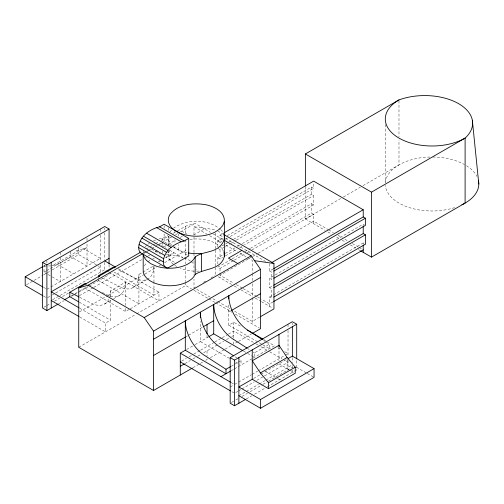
<?xml version="1.0" encoding="UTF-8"?>
<svg xmlns="http://www.w3.org/2000/svg" width="504" height="504" viewBox="0 0 504 504"><rect width="100%" height="100%" fill="white"/><g stroke="black" fill="none" stroke-linecap="round" stroke-linejoin="round"><path stroke-width="0.38" stroke-dasharray="2.52 1.89" d="M169.691 250.249C166.043 256.448 170.837 263.75 176.665 266.446M169.93 232.067L171.511 230.29M173.282 228.299C186.713 218.925 207.176 218.61 220.059 229.062M43.483 266.194L44.837 265.406M47.389 274.113L43.999 272.16L43.999 266.156L45.335 265.381M78.882 250.4L52.133 265.841L60.272 263.025L87.016 247.577L78.882 250.4L74.441 250.57M43.999 272.16L46.003 271.001M46.67 270.61L70.743 256.712L87.016 266.112L87.016 242.934M26.555 284.716L33.327 280.804M34.001 280.413L42.802 275.329M43.483 274.938L51.61 270.251M52.284 269.861L78.693 254.614L97.682 265.577M46.897 289.271L50.242 287.343M50.91 286.959L100.391 258.388L80.728 247.036M47.578 297.631L51.641 295.287M52.315 294.897L55.024 293.334M55.698 292.944L100.391 267.139L98.356 265.967M52.592 299.748L59.365 295.835M60.039 295.445L104.731 269.646L106.086 270.428M159.157 238.946A26.447 15.271 0 0 1 162.786 238.222L167.731 235.368M43.798 307.333L46.28 305.897M46.897 305.537L50.287 303.584M54.344 301.241L59.762 298.11M62.471 296.547L68.569 293.032M146.198 248.97L148.926 247.395M149.606 247.004L152.334 245.429M153.014 245.038L155.062 243.854M155.742 243.463L158.464 241.888M161.192 240.314L168.689 235.985M173.458 233.232L174.819 232.445M177.547 230.876L185.724 226.151L195.073 223.429L210.546 232.357M143.716 253.084L145.07 252.296M145.75 251.906L147.785 250.734M148.459 250.337L151.175 248.774M151.855 248.384L154.564 246.815M155.245 246.424L157.28 245.246M157.96 244.856L161.349 242.897M162.03 242.506L171.524 237.025M175.594 234.675L177.629 233.497M180.344 231.934L195.073 223.429M144.056 253.336L146.758 251.773M147.433 251.383L150.135 249.827M161.538 243.243L159.604 244.358L166.383 248.277M71.121 295.961L74.397 294.071M75.046 293.693L78.971 291.425M79.626 291.047L87.532 286.486M108.7 274.264L112.625 271.996M58.685 303.748L64.103 300.617M71.549 296.321L73.584 295.142M74.258 294.752L77.647 292.799M78.322 292.408L88.477 286.543M89.158 286.152L104.731 277.162M105.349 276.803L109.072 274.655M79.418 295.653L93.051 287.784M93.731 287.387L142.109 259.453M145.517 257.487L147.565 256.309M148.245 255.912L150.973 254.344M155.062 251.981L157.784 250.406M163.92 246.866L167.322 244.9M168.008 244.503L175.499 240.175M180.274 237.422L182.316 236.244M193.725 235.003L204.422 228.829M167.731 252.901L168.966 252.189L168.966 250.664M158.3 261.563L161.009 260.001M165.74 257.267L173.849 252.586L173.149 253.468A12.235 7.062 -60 0 1 165.74 257.267L176.085 263.239M178.366 249.978L178.529 244.547M109.809 296.51A28.766 16.607 60 0 0 110.502 290.833L125.546 282.146L125.546 305.342M102.444 277.969L118.572 286.171A28.766 16.607 60 0 0 138.915 274.422L142.191 272.538M142.84 272.16L153.959 265.74A28.766 16.607 60 0 1 133.623 277.483L117.489 269.281M79.418 311.894L107.358 295.766M108.039 295.375L144.157 274.522M144.837 274.126L156.423 267.441M159.151 265.866L160.511 265.079M164.6 262.716L185.724 250.526M222.062 241.202L220.028 242.374L220.028 235.173L223.417 233.213M104.542 304L113.047 299.093M113.696 298.714L119.587 295.312M132.962 287.595L148.006 278.907M217.854 246.884L217.854 241.126L223.285 237.989M227.354 235.639L311.472 187.078L313.639 188.332L313.639 182.568M225.452 239.243L227.487 238.071M230.202 236.502L313.639 188.332M221.93 245.977L228.035 242.449M228.709 242.059L232.779 239.709M233.459 239.318L311.472 194.279L313.639 195.533L313.639 204.926L244.446 244.875M217.854 248.327L220.028 249.581L224.778 246.84M225.452 246.443L230.202 243.703M230.882 243.312L235.626 240.572M236.307 240.181L313.639 195.533M217.854 263.989L217.854 257.72L224.639 253.808M225.319 253.417L234.814 247.93M237.529 246.368L239.564 245.19M242.279 243.621L311.472 203.679L313.639 204.926M79.72 308.221L105.487 323.096L110.502 320.204L110.502 300.113M84.861 288.03L125.546 311.516L129.553 309.198M130.227 308.813L158.974 292.213L158.974 300.964L109.475 272.387M217.854 257.72L220.028 258.974L222.743 257.412M225.452 255.843L236.987 249.184M239.696 247.615L241.731 246.443M78.737 347.288L135.979 314.244M136.634 313.866L185.724 285.522L191.444 288.823M231.424 259.283L217.854 267.12L220.028 268.374L233.591 260.536M232.105 258.892L244.314 251.843M244.988 251.452L249.738 248.711M250.419 248.321L311.472 213.072L313.639 214.326L313.639 223.719M305.374 186.845L305.374 218.95L340.647 198.582M343.363 197.02L360.322 187.223M363.031 185.661L398.985 164.903L398.985 139.847M234.272 260.146L246.481 253.096M247.162 252.706L251.231 250.356M251.912 249.965L313.639 214.326M195.344 287.003L193.99 287.79L193.99 279.178M203.484 282.309L206.193 280.741M210.943 278L215.006 275.65M251.912 256.857L220.028 275.26L233.61 283.103M252.586 256.46L257.336 253.72M258.017 253.329L313.639 221.212L327.902 229.452M269.615 263.806L269.615 271.007L273.011 269.048M269.615 306.401L269.615 297.001L271.788 298.255L271.788 288.861L269.615 287.608L269.615 278.208L363.226 224.167L364.316 224.79M269.615 287.608L273.011 285.648M185.302 337.138L187.916 335.626M188.572 335.248L202.35 327.298M228.759 312.045L230.788 310.873M269.615 297.001L363.226 242.953L365.4 244.207M186.606 349.505L194.456 344.975M195.111 344.597L208.366 336.943M228.759 305.084L228.759 325.168L233.774 322.276L241.914 326.97M273.011 301.934L269.615 303.893L261.463 299.187M181.642 361.129L186.379 358.388M189.088 356.826L193.152 354.482M193.826 354.091L199.918 350.57M200.598 350.179L214.143 342.361M214.817 341.97L221.59 338.064M222.264 337.674L227.682 334.543M228.362 334.152L233.774 331.027L255.478 343.552M259.718 317.123L252.258 321.432L233.963 310.867M184.968 363.579L190.317 360.492M192.988 358.949L194.998 357.79M197.669 356.246L201.014 354.318M203.685 352.775L223.744 341.189M226.422 339.646L229.099 338.102M231.771 336.559L233.774 335.399M192.988 367.7L199.678 363.838M200.346 363.453L203.018 361.91M205.695 360.366L207.031 359.591L207.031 356.674M210.376 357.664L224.419 349.555M225.086 349.171L231.103 345.694M237.787 341.832L233.774 344.15L233.774 339.047M238.455 341.447L251.83 333.724M231.216 366.257L233.831 364.745M234.486 364.367L241.032 360.593L239.715 359.743M247.621 353.43L254.4 357.349L254.4 352.869L269.445 344.182L266.169 342.065M231.216 370.73L233.831 369.218M234.486 368.846L252.397 358.501M253.065 358.117L274.459 345.763L268.361 342.241M230.189 386.984L233.913 384.836M234.53 384.476L237.919 382.523M238.594 382.133L251.458 374.705M252.139 374.315L257.55 371.183M258.231 370.793L284.64 355.547M285.314 355.156L288.023 353.594L283.954 351.244M253.581 378.491L260.266 374.63M260.933 374.245L287.015 359.188M237.919 391.274L234.53 393.227L231.141 391.268M238.594 390.884L241.303 389.321M241.977 388.924L254.167 381.893M256.876 380.325L288.023 362.344L284.634 360.385M238.871 395.734L245.643 391.822M246.317 391.432L258.508 384.394M259.182 384.004L265.28 380.489M265.954 380.098L292.364 364.852M231.431 402.532L233.913 401.102M235.885 399.962L237.919 398.79M241.977 396.446L247.395 393.315M250.104 391.753L262.294 384.716M262.968 384.325L267.712 381.591M268.386 381.2L292.364 367.353M246.317 398.947L251.735 395.823M254.444 394.26L266.635 387.223M267.309 386.833L294.223 371.291M294.84 370.931L296.705 369.86L296.705 359.629M166.32 254.911L168.443 254.407L168.443 251.357M189.945 239.368C199.817 238.14 210.836 239.381 218.925 245.587M168.519 255.32L169.634 255.238A26.447 15.271 0 0 1 182.851 257.286M43.999 266.156L50.658 265.898M199.061 271.083L195.924 271.171L196.075 270.503A26.447 15.271 0 0 0 195.974 269.18M194.09 271.228L186.921 270.333L180.401 268.399M193.99 252.554L193.99 226.718L215.687 229.849M186.921 252.794L180.401 250.86L174.964 248.018L172.696 245.983M102.394 292.465L104.498 293.536M79.638 297.228L90.159 302.576A28.766 16.607 60 0 0 109.595 297.228M328.583 229.843L333.339 232.59M338.096 235.337L342.172 237.686M344.887 239.255L348.283 241.214M352.359 243.571L358.476 247.099M359.15 247.496L362.552 249.455M305.374 218.95L325.187 230.391M327.902 231.96L331.298 233.919M336.735 237.056L339.45 238.625M342.172 240.194L345.568 242.153M350.324 244.9L355.755 248.037M358.476 249.606L359.831 250.387M217.722 231.021L223.14 234.152M220.028 235.173L222.743 236.741M225.464 238.31L265.539 261.45M213.261 233.932L222.781 239.425M193.99 226.718L206.861 234.146M209.569 235.714L221.092 242.361M225.836 245.102L237.352 251.754M240.061 253.317L246.84 257.229M247.514 257.62L252.258 260.36L252.258 272.885M217.854 241.126L220.028 242.374M269.615 271.007L271.788 272.261L271.788 279.462L269.615 278.208M181.698 231.147L187.041 234.234M170.894 245.668L164.115 241.756L164.115 233.365M173.609 247.237L188.061 255.578M236.332 284.672L242.443 288.206M243.123 288.597L256.712 296.44M257.387 296.831L260.788 298.796M218.169 276.696L231.575 284.432M234.291 286.001L238.367 288.357M241.088 289.926L252.636 296.591M255.352 298.16L260.788 301.298M261.463 301.688L272.714 308.19M169.779 250.236L182.902 257.815M151.49 249.045L160.31 254.136M196.699 289.353L210.25 297.177M212.959 298.74L217.022 301.09M217.703 301.48L229.9 308.524M193.99 290.291L208.215 298.507M208.895 298.904L214.994 302.419M215.668 302.81L231.934 312.203M235.318 314.156L259.251 327.972M263.611 339.501L265.646 340.673M277.855 347.722L280.564 349.285M228.759 325.168L261.986 344.352M262.666 344.742L269.445 348.661L269.445 344.182M256.152 343.942L258.187 345.12M260.902 346.683L269.035 351.382M269.716 351.773L281.919 358.823M296.434 367.196L306.602 373.073M307.283 373.464L314.061 377.376M118.295 268.726L158.974 292.213M278.989 363.819L289.164 369.69M289.838 370.087L293.908 372.431M113.954 272.015L153.959 295.111L153.959 282.757M106.766 270.818L108.801 271.996M243.552 351.08L246.941 353.039M265.614 371.543L277.143 378.195M277.824 378.586L281.894 380.936M98.23 280.306L138.915 303.799L138.915 274.422M229.503 358.413L200.346 341.58L200.346 321.489M235.607 361.935L239.671 364.285M57.368 264.436L73.647 273.829M48.069 274.504L51.458 276.463M52.133 276.853L60.272 281.553L60.272 256.826M231.141 382.523L233.85 384.086M79.311 302.192L110.502 320.204M43.508 287.318L46.223 288.88M43.508 296.068L46.223 297.631M79.72 316.972L105.487 331.846L105.487 323.096M263.542 340.364L265.507 341.636M247.842 348.629L249.152 349.474M253.09 352.019L254.4 352.869M235.122 356.775L237.094 358.048M220.626 229.572L221.766 230.586L223.631 233.951M219.492 246.097L221.766 248.126L223.631 251.483M172.129 245.48L170.988 244.459L168.746 240.433L168.386 236.206L168.386 248.403M398.985 100.699L398.985 136.716M385.289 124.482L385.289 182.423M363.226 242.953L363.226 244.484M311.472 187.078L311.472 194.279M311.472 203.679L311.472 213.072M292.364 323.291L292.364 324.866M292.364 357.556L292.364 362.634M292.364 365.602L292.364 369.356M292.364 370.112L292.364 372.368M288.023 324.223L288.023 327.316M288.023 330.404L288.023 356.511M288.023 360.158L288.023 369.86M287.129 359.075L287.129 368.519M278.989 346.834L278.989 360.732M252.258 273.666L252.258 280.715M252.258 283.846L252.258 297.158M252.258 297.94L252.258 323.933M241.032 360.593L241.032 365.066M233.774 322.276L233.774 338.316M220.028 249.581L220.028 258.974M220.028 268.374L220.028 277.767M215.687 232.98L215.687 249.423M215.687 250.204L215.687 266.647M215.687 267.429L215.687 275.26M207.031 335.399L207.031 337.718M207.031 350.841L207.031 355.944M193.99 253.336L193.99 258.035M193.99 261.166L193.99 275.26M185.724 226.151L185.724 233.541M185.724 239.69L185.724 256.744M185.724 257.525L185.724 263.743M185.724 266.855L185.724 281.635M185.724 282.41L185.724 285.522M178.529 233.869L178.529 236.156M174.964 230.479L174.964 234.291M174.964 239.633L174.964 243.445M174.964 246.494L174.964 248.018M168.966 236.174L168.966 245.328M168.386 227.814L168.386 230.863M164.115 225.742L164.115 228.029M162.786 238.222L162.786 241.271M162.786 242.033L162.786 246.607M162.786 251.181L162.786 253.468M153.959 266.509L153.959 281.988M125.546 308.429L125.546 311.516M110.502 290.833L110.502 297.02M109.072 264.587L109.072 268.462M104.731 228.085L104.731 229.66M104.731 232.81L104.731 259.56M104.731 262.357L104.731 270.579M100.391 229.018L100.391 232.111M100.391 235.204L100.391 262.036M100.391 264.953L100.391 274.655M98.23 276.576L98.23 278.813M87.016 238.291L87.016 242.159M78.693 247.319L78.693 254.614M70.743 251.464L70.743 256.712M60.272 252.183L60.272 256.051M46.897 260.675L46.897 262.993M160.171 261.57A12.235 7.062 -60 0 1 158.924 261.935M144.409 265.917A26.447 15.271 0 0 1 146.727 262.874M147.779 261.91A26.447 15.271 0 0 1 150.249 260.121M152.851 258.703A26.447 15.271 0 0 1 154.23 258.092M184.319 257.809A26.447 15.271 0 0 1 190.304 260.984M190.909 261.437A26.447 15.271 0 0 1 194.065 264.663M454.721 207.598A46.752 26.995 0 0 1 385.352 185.396M385.352 182.587A46.752 26.995 0 0 1 431.285 157.002M432.804 157.002A46.752 26.995 0 0 1 464.486 164.55M466.509 165.747A46.752 26.995 0 0 1 476.91 176.387M143.186 252.964A26.447 15.271 0 0 1 143.59 250.312M145.196 247.124A26.447 15.271 0 0 1 146.727 245.335M147.779 244.371A26.447 15.271 0 0 1 149.587 243.004M153.531 240.855A26.447 15.271 0 0 1 155.673 239.999M125.546 282.146A28.766 16.607 60 0 1 105.204 293.889"/><path stroke-width="0.76" d="M138.695 247.659C139.085 236.659 149.871 229.03 159.604 226.819L184.193 241.019L188.71 238.411L188.71 255.95L167.971 267.926L166.477 267.763L141.882 253.562A12.235 7.062 -60 0 1 138.695 247.659L163.29 261.859A12.235 7.062 -60 0 0 166.477 267.763M163.29 261.859C163.68 250.86 174.466 243.23 184.193 241.019M224.368 221.306L222.825 225.446L219.473 229.213L214.553 232.35A28.085 16.216 0 0 1 180.401 233.321L174.964 230.479A28.085 16.216 0 0 1 169.93 214.528C178.202 203.918 193.454 202.627 205.834 204.719C214.024 206.52 224.809 211.428 224.368 221.306L224.368 256.385C221.067 270.106 204.586 268.166 195.174 274.459A26.447 15.271 0 0 1 166.181 285.642A26.447 15.271 0 0 1 143.186 270.503L143.186 253.733M58.01 304.139L46.897 310.552L42.556 308.045L42.556 262.408L104.731 226.51L109.072 229.018L109.072 263.812M42.827 295.678L25.2 285.497L25.2 276.746L42.802 266.584M42.556 262.408L46.897 264.915L109.072 229.018M159.604 226.819L164.115 224.217L188.71 238.411M109.072 258.388L51.238 291.778L79.04 307.831M305.374 186.064L305.374 153.959L398.985 99.912A47.88 27.644 0 0 1 458.596 103.673A47.88 27.644 0 0 1 465.104 138.09L465.104 203.074L371.492 257.122L360.511 250.784M78.63 301.802L69.817 296.711L69.817 292.238L84.861 283.55L86.26 284.262M192.32 368.084L153.537 390.474L78.737 347.288L78.737 287.923L140.748 252.12M78.737 287.923L88.087 285.195L142.355 253.865M64.802 299.609L69.817 296.711M224.097 232.823L313.639 181.125L363.226 209.758L363.226 216.959L273.685 268.657M241.826 250.419L228.451 258.142L237.8 263.535M88.087 285.195L144.188 317.583L251.175 255.818L260.524 269.338L260.524 328.709L252.498 333.339M305.374 153.959L371.492 192.137L465.104 138.09A46.752 26.995 0 0 1 398.985 138.09A46.752 26.995 0 0 1 398.985 99.912M271.65 262.628L363.226 209.758M153.537 390.474L153.537 331.103L260.524 269.338M153.537 339.23L260.524 277.465M273.823 271.083L365.4 218.213L365.4 225.414L273.823 278.29M273.685 285.258L363.226 233.56L365.4 234.814L365.4 244.207L273.823 297.077M153.537 355.478L185.302 337.138M203.685 326.523L213.715 320.733M231.468 310.483L260.524 293.706M273.823 287.683L365.4 234.814M180.287 375.033L180.287 353.159L185.302 350.261L225.987 373.754L225.987 369.274L205.645 356.126A28.766 16.607 60 0 1 185.302 320.891L185.302 350.261M209.034 336.559L213.715 333.856L242.878 350.69M273.685 301.543L363.226 249.845M260.398 316.733L273.956 308.902L273.956 263.491L223.82 234.543M180.287 366.282L184.294 363.97M245.643 399.338L234.53 405.758L230.189 403.25L230.189 357.613L292.364 321.716L296.705 324.223L296.705 358.842M230.189 357.613L234.53 360.114L296.705 324.223M225.987 369.274L230.561 366.635M220.966 376.646L230.561 371.108M287.129 357.506L278.989 345.29L252.246 360.732L260.379 372.947L287.129 357.506L295.262 367.214L295.262 373.218L268.519 388.66L252.246 379.26L238.871 386.984L260.568 399.508L314.061 368.626L314.061 377.376L260.568 408.259L238.871 395.734M288.351 358.413L292.364 356.101L314.061 368.626M268.519 388.66L268.519 382.656L295.262 367.214M143.287 254.293A26.447 15.271 0 0 0 146.727 260.599L150.929 263.762L156.41 266.188A26.447 15.271 0 0 0 195.174 256.92C202.457 251.49 212.543 253.021 219.473 246.752C222.938 243.747 225.288 239.261 224.009 234.618M188.351 252.97L194.09 253.688L201.411 253.481L201.411 271.013M254.583 260.694L273.956 263.491M114.679 267.857L113.28 267.145L98.23 275.833L99.635 276.545M69.817 292.238L78.933 296.875M363.226 216.959L365.4 218.213M224.141 240.213L251.175 255.818M156.429 227.474L181.018 241.674M146.551 233.176L171.146 247.376M143.382 236.187L167.971 250.387M141.882 238.077L166.477 252.271M140.169 241.24L164.758 255.44M139.072 244.534L163.668 258.728M247.338 330.107L262.937 339.11M104.731 260.896L115.58 267.158M180.287 353.159L230.46 382.126M180.287 361.91L230.46 390.877M25.2 276.746L42.827 286.927M51.238 300.529L79.04 316.581M262.231 339.52L249.102 331.034A28.766 16.607 60 0 1 228.759 295.798L228.759 298.891M247.187 348.201L234.058 339.721A28.766 16.607 60 0 1 213.715 304.485L213.715 333.856M233.812 355.925L220.689 347.439A28.766 16.607 60 0 1 200.346 312.203L200.346 317.621M260.379 372.947L268.519 382.656M144.188 317.583L153.537 331.103M472.336 120.223L478.8 183.992M224.009 252.157L224.368 256.385M371.492 192.137L371.492 257.122M363.226 225.729L363.226 233.56M363.226 245.253L363.226 252.353M292.364 326.731L292.364 356.101M278.989 334.448L278.989 346.834M260.568 399.508L260.568 408.259M252.246 349.889L252.246 379.26M238.871 357.613L238.871 403.25M234.53 360.114L234.53 405.758M207.031 324.595L207.031 333.856M195.174 256.92L195.174 274.459M51.238 262.408L51.238 308.045M46.897 264.915L46.897 310.552M478.403 180.463A46.752 26.995 0 0 1 461.885 204.769"/></g></svg>
